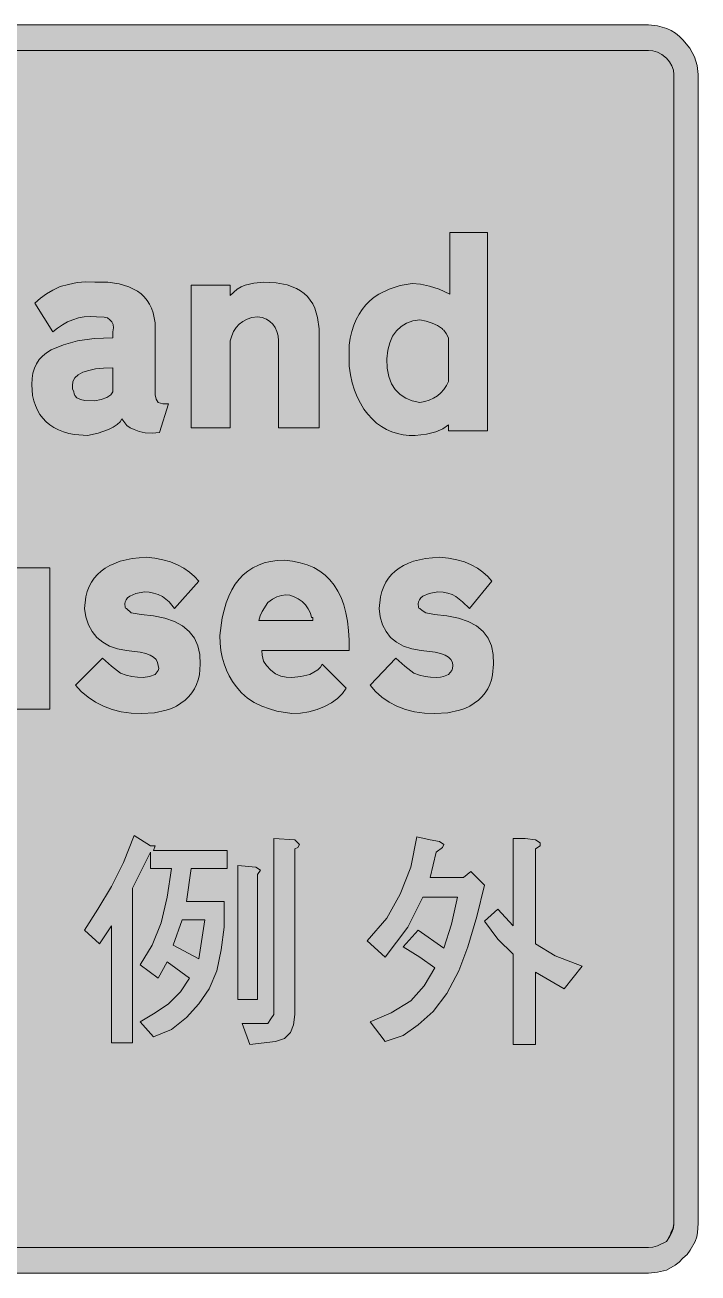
# Model space of a CAD drawing. Header units: metres. Extents: x 16 to 552, y 12 to 261.
# Drawn here: x 418.2 to 552.5, y 12.4 to 261.4 of the extents above; entities that cross this region are included whole.
import ezdxf

# ---------------------------------------------------------------- set-up
doc = ezdxf.new("R2010")
doc.units = ezdxf.units.M
doc.layers.add('FILL_BLACK_000000', color=7, linetype='Continuous', true_color=0x000000)
doc.layers.add('FILL_WHITE_FFFFFF', color=7, linetype='Continuous', true_color=0xffffff)

msp = doc.modelspace()

# ---------------------------------------------------------------- hatches: boundary and pattern name
at = {"layer": 'FILL_BLACK_000000', "true_color": 0x000000}
h = msp.add_hatch(color=7, dxfattribs=at)
h.dxf.hatch_style = 1
h.paths.add_polyline_path([(544.39, 261.19), (546.22, 260.65), (547.11, 260.23), (547.95, 259.71), (548.74, 259.09), (549.45, 258.36), (550.8, 256.73), (551.74, 255.02), (552.28, 253.26), (552.45, 251.46), (552.45, 22.26), (552.37, 20.46), (552.2, 19.56), (551.85, 18.66), (550.87, 16.9), (550.25, 16.09), (549.45, 15.36), (548.72, 14.56), (547.91, 13.93), (546.15, 12.96), (544.35, 12.55), (542.55, 12.36), (26.25, 12.36), (24.41, 12.53), (22.57, 13.07), (21.69, 13.49), (20.85, 14.01), (20.06, 14.63), (19.35, 15.36), (18.62, 16.07), (18, 16.86), (17.48, 17.7), (17.06, 18.58), (16.52, 20.42), (16.35, 22.26), (16.35, 251.46), (16.52, 253.26), (17.06, 255.02), (18, 256.73), (19.35, 258.36), (20.06, 259.09), (20.85, 259.71), (21.69, 260.23), (22.57, 260.65), (24.41, 261.19), (26.25, 261.36), (542.55, 261.36), (544.39, 261.19)])
h.paths.add_polyline_path([(24.45, 255.96), (23.55, 255.5), (22.65, 254.76), (22.04, 254.03), (21.56, 253.22), (21.26, 252.36), (21.15, 251.46), (21.15, 22.26), (21.34, 21.36), (21.75, 20.46), (21.85, 20.01), (22.09, 19.56), (22.65, 18.66), (23.55, 18.09), (24.45, 17.72), (25.35, 17.52), (26.25, 17.46), (542.55, 17.46), (543.45, 17.5), (544.35, 17.76), (546.15, 18.66), (546.76, 19.56), (547.24, 20.46), (547.54, 21.36), (547.65, 22.26), (547.65, 251.46), (547.54, 252.36), (547.24, 253.22), (546.76, 254.03), (546.15, 254.76), (545.25, 255.5), (544.35, 255.96), (543.45, 256.19), (542.55, 256.26), (26.25, 256.26), (25.35, 256.19), (24.45, 255.96)], flags=16)
h = msp.add_hatch(color=7, dxfattribs=at)
h.dxf.hatch_style = 1
h.paths.add_polyline_path([(510.45, 219.96), (510.45, 180.36), (502.65, 180.36), (502.65, 181.56), (501.58, 180.77), (500.14, 180.17), (498.3, 179.75), (496.05, 179.46), (494.83, 179.46), (493.64, 179.59), (492.48, 179.83), (491.37, 180.18), (490.31, 180.65), (489.29, 181.24), (488.33, 181.94), (487.42, 182.76), (486.59, 183.69), (485.81, 184.73), (485.11, 185.88), (484.49, 187.14), (483.95, 188.51), (483.49, 189.98), (483.12, 191.57), (482.85, 193.26), (482.85, 194.16), (482.85, 196.86), (482.85, 197.46), (483.07, 198.88), (483.38, 200.2), (483.78, 201.44), (484.27, 202.59), (484.84, 203.65), (485.49, 204.62), (486.22, 205.51), (487.01, 206.31), (487.87, 207.03), (488.8, 207.66), (490.82, 208.68), (493.05, 209.38), (495.45, 209.76), (497.09, 209.64), (498.86, 209.27), (500.81, 208.62), (502.95, 207.66), (502.95, 219.96), (510.45, 219.96)])
h.paths.add_polyline_path([(502.65, 198.96), (502.2, 199.82), (501.75, 200.46), (501.49, 200.61), (501.45, 200.76), (500.49, 201.38), (499.42, 201.88), (498.24, 202.28), (496.95, 202.56), (495.56, 202.34), (494.32, 201.89), (493.23, 201.23), (492.3, 200.35), (491.54, 199.26), (490.96, 197.96), (490.56, 196.46), (490.35, 194.76), (490.46, 192.86), (490.79, 191.21), (491.33, 189.79), (492.07, 188.61), (493.02, 187.65), (494.15, 186.91), (495.46, 186.38), (496.95, 186.06), (497.93, 186.23), (498.85, 186.51), (499.7, 186.89), (500.47, 187.37), (501.16, 187.96), (501.76, 188.63), (502.26, 189.4), (502.65, 190.26), (502.65, 197.16), (502.65, 198.96)], flags=16)
h = msp.add_hatch(color=7, dxfattribs=at)
h.dxf.hatch_style = 1
h.paths.add_polyline_path([(435.87, 200.96), (435.79, 201.58), (435.54, 202.1), (435.15, 202.56), (434.64, 202.91), (434.02, 203.08), (432.45, 203.16), (431.23, 203.2), (430.04, 203.11), (428.88, 202.9), (427.76, 202.56), (426.69, 202.11), (425.66, 201.56), (424.68, 200.9), (423.75, 200.16), (420.15, 205.86), (421.28, 206.88), (422.47, 207.73), (423.78, 208.48), (425.25, 209.16), (426.88, 209.6), (428.59, 209.95), (430.35, 210.13), (432.15, 210.06), (434.71, 210.03), (436.98, 209.72), (438.95, 209.13), (440.63, 208.26), (441.35, 207.72), (441.99, 207.11), (442.55, 206.42), (443.03, 205.67), (443.44, 204.85), (443.76, 203.96), (444.15, 201.96), (444.15, 187.56), (444.34, 186.7), (444.75, 186.06), (445.69, 185.8), (446.85, 185.76), (445.05, 180.06), (443.54, 179.94), (442.16, 180.02), (440.96, 180.27), (439.95, 180.66), (439.15, 180.99), (438.52, 181.48), (437.55, 182.76), (437.19, 182.2), (436.6, 181.65), (435.82, 181.14), (434.89, 180.66), (432.78, 179.89), (430.65, 179.46), (428.11, 179.64), (426.95, 179.86), (425.88, 180.17), (424.89, 180.56), (423.97, 181.03), (423.15, 181.57), (422.4, 182.2), (421.74, 182.89), (421.16, 183.66), (420.67, 184.5), (420.27, 185.41), (419.96, 186.38), (419.73, 187.41), (419.55, 189.66), (419.61, 190.84), (419.78, 191.92), (420.07, 192.9), (420.49, 193.78), (421.03, 194.59), (421.7, 195.31), (422.51, 195.97), (423.45, 196.56), (425.88, 197.57), (428.7, 198.32), (431.97, 198.8), (435.75, 198.96), (435.75, 200.16), (435.87, 200.96)])
h.paths.add_polyline_path([(427.95, 188.16), (428, 187.76), (428.14, 187.45), (428.55, 186.96), (429.28, 186.61), (430.12, 186.43), (432.15, 186.36), (433.43, 186.64), (434.51, 187.03), (435.31, 187.54), (435.75, 188.16), (435.75, 192.96), (433.88, 192.9), (432.3, 192.73), (430.94, 192.45), (429.75, 192.06), (428.79, 191.55), (428.14, 190.93), (427.77, 190.2), (427.65, 189.36), (427.69, 188.76), (427.95, 188.16)], flags=16)
h = msp.add_hatch(color=7, dxfattribs=at)
h.dxf.hatch_style = 1
h.paths.add_polyline_path([(468.75, 180.96), (468.75, 197.46), (468.75, 197.76), (468.75, 198.06), (468.75, 198.36), (468.68, 199.33), (468.47, 200.21), (468.13, 200.99), (467.66, 201.66), (467.07, 202.22), (466.35, 202.66), (465.51, 202.98), (464.55, 203.16), (463.48, 202.98), (462.52, 202.66), (461.68, 202.22), (460.95, 201.66), (460.33, 200.99), (459.82, 200.21), (459.43, 199.33), (459.15, 198.36), (459.15, 198.06), (459.15, 180.96), (451.35, 180.96), (451.35, 209.46), (459.15, 209.46), (459.15, 207.36), (460.54, 208.63), (461.3, 209.13), (462.15, 209.46), (463.84, 209.87), (465.75, 210.06), (468.28, 209.92), (470.48, 209.49), (472.35, 208.78), (473.16, 208.31), (473.89, 207.77), (474.54, 207.16), (475.1, 206.47), (475.59, 205.71), (476, 204.87), (476.58, 202.97), (476.85, 200.76), (476.85, 200.46), (476.85, 200.16), (476.85, 180.96), (468.75, 180.96)])
h = msp.add_hatch(color=7, dxfattribs=at)
h.dxf.hatch_style = 1
h.paths.add_polyline_path([(452.98, 131.72), (452.75, 130.74), (452.44, 129.81), (452.02, 128.94), (451.5, 128.12), (450.88, 127.36), (450.15, 126.66), (449.32, 126.03), (448.41, 125.48), (447.42, 125.01), (446.36, 124.63), (444.03, 124.13), (441.45, 123.96), (439.37, 124.06), (437.4, 124.34), (435.56, 124.81), (433.84, 125.46), (432.24, 126.27), (430.78, 127.25), (429.44, 128.38), (428.25, 129.66), (433.65, 135.06), (435.45, 133.45), (437.25, 132.06), (438.37, 131.67), (439.5, 131.38), (440.62, 131.22), (441.75, 131.16), (443.06, 131.35), (444.15, 131.76), (444.79, 132.55), (444.87, 132.98), (444.75, 133.56), (444.65, 134.19), (444.36, 134.75), (443.86, 135.22), (443.17, 135.62), (442.29, 135.95), (441.21, 136.22), (438.45, 136.56), (436.65, 136.9), (435.07, 137.45), (433.71, 138.22), (432.56, 139.18), (431.63, 140.35), (430.9, 141.71), (430.37, 143.25), (430.05, 144.96), (430.34, 147.28), (430.63, 148.33), (431, 149.3), (431.46, 150.19), (432.02, 151.01), (432.66, 151.75), (433.39, 152.42), (434.2, 153.02), (435.11, 153.54), (437.18, 154.37), (439.59, 154.91), (442.35, 155.16), (444.09, 154.98), (445.72, 154.66), (447.23, 154.22), (448.61, 153.66), (449.87, 152.99), (451, 152.21), (451.99, 151.33), (452.85, 150.36), (448.05, 144.96), (446.96, 146.27), (445.65, 147.36), (444.75, 147.75), (443.85, 148.03), (442.95, 148.2), (442.05, 148.26), (440.3, 147.93), (439.09, 147.4), (438.67, 147.07), (438.38, 146.7), (438.21, 146.3), (438.15, 145.86), (438.19, 145.18), (438.28, 145.02), (438.45, 144.96), (439.35, 144.06), (441.37, 143.76), (443.85, 143.46), (446.07, 143.01), (448, 142.34), (449.64, 141.45), (450.97, 140.35), (452, 139.03), (452.71, 137.51), (453.09, 135.79), (453.15, 133.86), (452.98, 131.72)])
h = msp.add_hatch(color=7, dxfattribs=at)
h.dxf.hatch_style = 1
h.paths.add_polyline_path([(465.49, 135.62), (465.75, 134.46), (466.39, 133.56), (467.25, 132.66), (468.2, 131.92), (469.24, 131.46), (470.33, 131.23), (471.45, 131.16), (473.25, 131.35), (475.05, 131.76), (476.59, 132.7), (477.12, 133.24), (477.45, 133.86), (482.25, 129.06), (481.54, 127.98), (480.56, 127), (479.36, 126.13), (477.97, 125.38), (476.45, 124.78), (474.82, 124.33), (473.14, 124.06), (471.45, 123.96), (468.45, 124.48), (466.98, 124.89), (465.45, 125.46), (463.94, 126.2), (462.56, 127.07), (461.36, 128.12), (460.35, 129.36), (459.61, 130.4), (458.95, 131.5), (458.38, 132.67), (457.91, 133.9), (457.54, 135.2), (457.27, 136.57), (457.11, 138.03), (457.05, 139.56), (457.54, 143.05), (457.91, 144.62), (458.35, 146.08), (458.87, 147.43), (459.47, 148.66), (460.15, 149.77), (460.91, 150.77), (461.75, 151.66), (462.68, 152.42), (463.68, 153.08), (464.77, 153.61), (465.94, 154.02), (467.19, 154.32), (468.53, 154.5), (469.95, 154.56), (471.58, 154.38), (473.1, 154.08), (474.51, 153.65), (475.8, 153.1), (476.99, 152.42), (478.07, 151.61), (479.03, 150.67), (479.89, 149.61), (480.63, 148.42), (481.27, 147.11), (481.8, 145.67), (482.23, 144.1), (482.54, 142.4), (482.75, 140.58), (482.85, 138.63), (482.85, 136.56), (465.45, 136.56), (465.49, 135.62)])
h.paths.add_polyline_path([(475.65, 143.16), (475.35, 143.16), (475.13, 144.04), (474.72, 144.88), (474.16, 145.64), (473.47, 146.31), (472.71, 146.87), (471.89, 147.29), (471.06, 147.57), (470.25, 147.66), (469.35, 147.55), (468.45, 147.25), (467.55, 146.77), (466.65, 146.16), (465.52, 144.36), (465.13, 143.46), (464.85, 142.56), (475.65, 142.56), (475.65, 143.16)], flags=16)
h = msp.add_hatch(color=7, dxfattribs=at)
h.dxf.hatch_style = 1
h.paths.add_polyline_path([(511.48, 131.72), (511.25, 130.74), (510.94, 129.81), (510.52, 128.94), (510, 128.12), (509.38, 127.36), (508.65, 126.66), (507.82, 126.03), (506.91, 125.48), (505.92, 125.01), (504.86, 124.63), (502.53, 124.13), (499.95, 123.96), (497.87, 124.06), (495.91, 124.34), (494.08, 124.81), (492.37, 125.46), (490.82, 126.27), (489.4, 127.25), (488.15, 128.38), (487.05, 129.66), (492.15, 135.06), (493.95, 133.45), (495.75, 132.06), (496.87, 131.67), (498, 131.38), (499.12, 131.22), (500.25, 131.16), (501.05, 131.21), (501.67, 131.35), (502.65, 131.76), (503.33, 132.55), (503.49, 132.98), (503.55, 133.56), (503.45, 134.19), (503.16, 134.75), (502.66, 135.22), (501.98, 135.62), (501.09, 135.95), (500.01, 136.22), (497.25, 136.56), (495.35, 136.9), (493.7, 137.45), (492.3, 138.22), (491.14, 139.18), (490.22, 140.35), (489.53, 141.71), (489.08, 143.25), (488.85, 144.96), (489.13, 147.28), (489.4, 148.33), (489.75, 149.3), (490.2, 150.19), (490.72, 151.01), (491.34, 151.75), (492.04, 152.42), (492.83, 153.02), (493.7, 153.54), (494.67, 153.99), (495.73, 154.37), (498.11, 154.91), (500.85, 155.16), (502.68, 154.98), (504.35, 154.66), (505.86, 154.22), (507.22, 153.66), (508.45, 152.99), (509.54, 152.21), (510.51, 151.33), (511.35, 150.36), (506.85, 144.96), (505.5, 146.27), (504.15, 147.36), (503.42, 147.75), (502.57, 148.03), (501.62, 148.2), (500.55, 148.26), (498.8, 147.93), (497.59, 147.4), (497.17, 147.07), (496.88, 146.7), (496.71, 146.3), (496.65, 145.86), (496.69, 145.18), (496.78, 145.02), (496.95, 144.96), (497.44, 144.51), (498.15, 144.06), (499.91, 143.76), (502.35, 143.46), (504.66, 143.01), (506.63, 142.34), (508.27, 141.45), (509.59, 140.35), (510.58, 139.03), (511.25, 137.51), (511.61, 135.79), (511.65, 133.86), (511.48, 131.72)])
h = msp.add_hatch(color=7, dxfattribs=at)
h.dxf.hatch_style = 1
h.paths.add_polyline_path([(423.15, 153.06), (423.15, 124.86), (414.75, 124.86), (414.75, 126.36), (414.63, 125.91), (414.26, 125.46), (413.61, 125.01), (412.65, 124.56), (410.4, 124.15), (408.15, 123.96), (406.13, 124.13), (404.14, 124.63), (402.2, 125.48), (400.35, 126.66), (399.62, 127.36), (399, 128.11), (398.48, 128.89), (398.06, 129.7), (397.52, 131.34), (397.35, 132.96), (397.35, 153.06), (405.15, 153.06), (405.15, 135.96), (405.19, 135.32), (405.45, 134.46), (405.94, 133.6), (406.25, 133.24), (406.65, 132.96), (407.55, 132.35), (408.41, 131.87), (409.22, 131.57), (409.95, 131.46), (410.9, 131.57), (411.9, 131.91), (412.9, 132.47), (413.85, 133.26), (414.46, 134.03), (414.94, 134.95), (415.24, 135.92), (415.35, 136.86), (415.35, 153.06), (423.15, 153.06)])
h = msp.add_hatch(color=7, dxfattribs=at)
h.dxf.hatch_style = 1
h.paths.add_polyline_path([(435.45, 89.46), (437.85, 94.26), (439.95, 99.66), (443.25, 97.56), (444.15, 97.56), (443.85, 96.66), (458.55, 96.66), (458.55, 93.06), (451.35, 93.06), (450.45, 86.46), (457.95, 86.46), (457.95, 81.36), (457.35, 76.86), (456.45, 72.66), (454.95, 69.06), (452.85, 66.06), (450.45, 63.36), (447.45, 60.96), (443.85, 59.46), (441.15, 62.46), (444.15, 64.26), (446.85, 66.06), (449.25, 68.46), (451.05, 71.16), (446.55, 74.46), (444.75, 71.16), (441.15, 73.86), (443.55, 77.76), (445.35, 82.26), (446.55, 87.36), (447.45, 93.06), (443.25, 93.06), (443.25, 96.36), (439.65, 89.16), (439.65, 58.26), (435.45, 58.26), (435.45, 81.66), (433.05, 78.06), (430.05, 80.76), (432.75, 84.96), (435.45, 89.46)])
h.paths.add_polyline_path([(452.85, 75.06), (454.05, 82.86), (449.55, 82.86), (447.75, 77.76), (452.85, 75.06)], flags=16)
h = msp.add_hatch(color=7, dxfattribs=at)
h.dxf.hatch_style = 1
h.paths.add_polyline_path([(472.05, 98.76), (472.65, 98.16), (472.95, 97.86), (472.65, 97.26), (472.05, 96.96), (472.05, 63.96), (471.75, 61.86), (471.15, 60.36), (469.95, 59.16), (468.15, 58.56), (463.05, 57.96), (461.55, 62.16), (465.45, 62.16), (466.65, 62.16), (467.25, 63.06), (467.85, 63.96), (467.85, 65.76), (467.85, 99.06), (472.05, 98.76)])
h = msp.add_hatch(color=7, dxfattribs=at)
h.dxf.hatch_style = 1
h.paths.add_polyline_path([(500.85, 98.46), (501.75, 97.86), (501.45, 97.26), (500.25, 96.36), (499.05, 91.26), (505.65, 91.26), (507.15, 92.46), (509.85, 89.76), (508.35, 83.46), (506.55, 77.46), (504.75, 72.66), (502.35, 68.16), (499.65, 64.56), (496.65, 61.86), (493.65, 59.76), (490.05, 58.56), (487.05, 62.46), (491.25, 64.26), (495.15, 66.66), (497.85, 69.66), (499.95, 73.26), (496.95, 75.36), (493.65, 77.46), (496.65, 80.76), (501.75, 77.16), (503.25, 81.96), (504.45, 87.36), (497.55, 87.36), (494.55, 81.36), (490.05, 75.36), (486.45, 78.66), (490.35, 83.16), (493.05, 87.96), (495.15, 93.36), (496.35, 99.36), (499.05, 98.76), (500.85, 98.46)])
h = msp.add_hatch(color=7, dxfattribs=at)
h.dxf.hatch_style = 1
h.paths.add_polyline_path([(520.05, 98.76), (520.95, 98.16), (520.95, 97.56), (520.05, 96.96), (520.05, 78.06), (523.95, 75.66), (529.35, 73.56), (525.75, 69.06), (520.05, 72.36), (520.05, 57.96), (515.55, 57.96), (515.55, 75.96), (512.55, 78.96), (509.85, 82.56), (512.55, 84.96), (515.55, 81.66), (515.55, 99.06), (517.95, 99.06), (520.05, 98.76)])
h = msp.add_hatch(color=7, dxfattribs=at)
h.dxf.hatch_style = 1
h.paths.add_polyline_path([(464.25, 93.36), (465.15, 92.76), (464.55, 91.86), (464.55, 66.96), (460.65, 66.96), (460.65, 93.66), (464.25, 93.36)])
at = {"layer": 'FILL_WHITE_FFFFFF', "true_color": 0xffffff}
h = msp.add_hatch(color=7, dxfattribs=at)
h.dxf.hatch_style = 1
h.paths.add_polyline_path([(542.55, 256.26), (543.45, 256.19), (544.35, 255.96), (545.25, 255.5), (546.15, 254.76), (546.76, 254.03), (547.24, 253.22), (547.54, 252.36), (547.65, 251.46), (547.65, 22.26), (547.46, 21.36), (547.05, 20.46), (546.95, 20.01), (546.71, 19.56), (546.15, 18.66), (544.35, 17.76), (543.45, 17.5), (542.55, 17.46), (26.25, 17.46), (25.35, 17.52), (24.45, 17.72), (23.55, 18.09), (22.65, 18.66), (22.04, 19.56), (21.56, 20.46), (21.26, 21.36), (21.15, 22.26), (21.15, 251.46), (21.26, 252.36), (21.56, 253.22), (22.04, 254.03), (22.65, 254.76), (23.55, 255.5), (24.45, 255.96), (25.35, 256.19), (26.25, 256.26), (542.55, 256.26)])

# ---------------------------------------------------------------- linework, layer by layer
at = {"layer": 'FILL_BLACK_000000', "lineweight": 0, "true_color": 0x000000}
for points in [[(26.25, 261.36), (542.55, 261.36), (544.39, 261.19), (546.22, 260.65), (547.11, 260.23), (547.95, 259.71), (548.74, 259.09), (549.45, 258.36), (550.8, 256.73), (551.74, 255.02), (552.28, 253.26), (552.45, 251.46), (552.45, 22.26), (552.37, 20.46), (552.2, 19.56), (551.85, 18.66), (550.87, 16.9), (550.25, 16.09), (549.45, 15.36), (548.72, 14.56), (547.91, 13.93), (546.15, 12.96), (544.35, 12.55), (542.55, 12.36), (26.25, 12.36)], [(26.25, 17.46), (542.55, 17.46), (543.45, 17.5), (544.35, 17.76), (546.15, 18.66), (546.76, 19.56), (547.24, 20.46), (547.54, 21.36), (547.65, 22.26), (547.65, 251.46), (547.54, 252.36), (547.24, 253.22), (546.76, 254.03), (546.15, 254.76), (545.25, 255.5), (544.35, 255.96), (543.45, 256.19), (542.55, 256.26), (26.25, 256.26)], [(415.35, 153.06), (423.15, 153.06), (423.15, 124.86), (414.75, 124.86)]]:
    msp.add_lwpolyline(points, dxfattribs=at)
for points in [[(510.45, 219.96), (510.45, 180.36), (502.65, 180.36), (502.65, 181.56), (501.58, 180.77), (500.14, 180.17), (498.3, 179.75), (496.05, 179.46), (494.83, 179.46), (493.64, 179.59), (492.48, 179.83), (491.37, 180.18), (490.31, 180.65), (489.29, 181.24), (488.33, 181.94), (487.42, 182.76), (486.59, 183.69), (485.81, 184.73), (485.11, 185.88), (484.49, 187.14), (483.95, 188.51), (483.49, 189.98), (483.12, 191.57), (482.85, 193.26), (482.85, 194.16), (482.85, 196.86), (482.85, 197.46), (483.07, 198.88), (483.38, 200.2), (483.78, 201.44), (484.27, 202.59), (484.84, 203.65), (485.49, 204.62), (486.22, 205.51), (487.01, 206.31), (487.87, 207.03), (488.8, 207.66), (490.82, 208.68), (493.05, 209.38), (495.45, 209.76), (497.09, 209.64), (498.86, 209.27), (500.81, 208.62), (502.95, 207.66), (502.95, 219.96)], [(435.87, 200.96), (435.79, 201.58), (435.54, 202.1), (435.15, 202.56), (434.64, 202.91), (434.02, 203.08), (432.45, 203.16), (431.23, 203.2), (430.04, 203.11), (428.88, 202.9), (427.76, 202.56), (426.69, 202.11), (425.66, 201.56), (424.68, 200.9), (423.75, 200.16), (420.15, 205.86), (421.28, 206.88), (422.47, 207.73), (423.78, 208.48), (425.25, 209.16), (426.88, 209.6), (428.59, 209.95), (430.35, 210.13), (432.15, 210.06), (434.71, 210.03), (436.98, 209.72), (438.95, 209.13), (440.63, 208.26), (441.35, 207.72), (441.99, 207.11), (442.55, 206.42), (443.03, 205.67), (443.44, 204.85), (443.76, 203.96), (444.15, 201.96), (444.15, 187.56), (444.34, 186.7), (444.75, 186.06), (445.69, 185.8), (446.85, 185.76), (445.05, 180.06), (443.54, 179.94), (442.16, 180.02), (440.96, 180.27), (439.95, 180.66), (439.15, 180.99), (438.52, 181.48), (437.55, 182.76), (437.19, 182.2), (436.6, 181.65), (435.82, 181.14), (434.89, 180.66), (432.78, 179.89), (430.65, 179.46), (428.11, 179.64), (426.95, 179.86), (425.88, 180.17), (424.89, 180.56), (423.97, 181.03), (423.15, 181.57), (422.4, 182.2), (421.74, 182.89), (421.16, 183.66), (420.67, 184.5), (420.27, 185.41), (419.96, 186.38), (419.73, 187.41), (419.55, 189.66), (419.61, 190.84), (419.78, 191.92), (420.07, 192.9), (420.49, 193.78), (421.03, 194.59), (421.7, 195.31), (422.51, 195.97), (423.45, 196.56), (425.88, 197.57), (428.7, 198.32), (431.97, 198.8), (435.75, 198.96), (435.75, 200.16)], [(468.75, 180.96), (468.75, 197.46), (468.75, 197.76), (468.75, 198.06), (468.75, 198.36), (468.68, 199.33), (468.47, 200.21), (468.13, 200.99), (467.66, 201.66), (467.07, 202.22), (466.35, 202.66), (465.51, 202.98), (464.55, 203.16), (463.48, 202.98), (462.52, 202.66), (461.68, 202.22), (460.95, 201.66), (460.33, 200.99), (459.82, 200.21), (459.43, 199.33), (459.15, 198.36), (459.15, 198.06), (459.15, 180.96), (451.35, 180.96), (451.35, 209.46), (459.15, 209.46), (459.15, 207.36), (460.54, 208.63), (461.3, 209.13), (462.15, 209.46), (463.84, 209.87), (465.75, 210.06), (468.28, 209.92), (470.48, 209.49), (472.35, 208.78), (473.16, 208.31), (473.89, 207.77), (474.54, 207.16), (475.1, 206.47), (475.59, 205.71), (476, 204.87), (476.58, 202.97), (476.85, 200.76), (476.85, 200.46), (476.85, 200.16), (476.85, 180.96)], [(502.65, 198.96), (502.2, 199.82), (501.75, 200.46), (501.49, 200.61), (501.45, 200.76), (500.49, 201.38), (499.42, 201.88), (498.24, 202.28), (496.95, 202.56), (495.56, 202.34), (494.32, 201.89), (493.23, 201.23), (492.3, 200.35), (491.54, 199.26), (490.96, 197.96), (490.56, 196.46), (490.35, 194.76), (490.46, 192.86), (490.79, 191.21), (491.33, 189.79), (492.07, 188.61), (493.02, 187.65), (494.15, 186.91), (495.46, 186.38), (496.95, 186.06), (497.93, 186.23), (498.85, 186.51), (499.7, 186.89), (500.47, 187.37), (501.16, 187.96), (501.76, 188.63), (502.26, 189.4), (502.65, 190.26), (502.65, 197.16)], [(427.95, 188.16), (428, 187.76), (428.14, 187.45), (428.55, 186.96), (429.28, 186.61), (430.12, 186.43), (432.15, 186.36), (433.43, 186.64), (434.51, 187.03), (435.31, 187.54), (435.75, 188.16), (435.75, 192.96), (433.88, 192.9), (432.3, 192.73), (430.94, 192.45), (429.75, 192.06), (428.79, 191.55), (428.14, 190.93), (427.77, 190.2), (427.65, 189.36), (427.69, 188.76)], [(452.98, 131.72), (452.75, 130.74), (452.44, 129.81), (452.02, 128.94), (451.5, 128.12), (450.88, 127.36), (450.15, 126.66), (449.32, 126.03), (448.41, 125.48), (447.42, 125.01), (446.36, 124.63), (444.03, 124.13), (441.45, 123.96), (439.37, 124.06), (437.4, 124.34), (435.56, 124.81), (433.84, 125.46), (432.24, 126.27), (430.78, 127.25), (429.44, 128.38), (428.25, 129.66), (433.65, 135.06), (435.45, 133.45), (437.25, 132.06), (438.37, 131.67), (439.5, 131.38), (440.62, 131.22), (441.75, 131.16), (443.06, 131.35), (444.15, 131.76), (444.79, 132.55), (444.87, 132.98), (444.75, 133.56), (444.65, 134.19), (444.36, 134.75), (443.86, 135.22), (443.17, 135.62), (442.29, 135.95), (441.21, 136.22), (438.45, 136.56), (436.65, 136.9), (435.07, 137.45), (433.71, 138.22), (432.56, 139.18), (431.63, 140.35), (430.9, 141.71), (430.37, 143.25), (430.05, 144.96), (430.34, 147.28), (430.63, 148.33), (431, 149.3), (431.46, 150.19), (432.02, 151.01), (432.66, 151.75), (433.39, 152.42), (434.2, 153.02), (435.11, 153.54), (437.18, 154.37), (439.59, 154.91), (442.35, 155.16), (444.09, 154.98), (445.72, 154.66), (447.23, 154.22), (448.61, 153.66), (449.87, 152.99), (451, 152.21), (451.99, 151.33), (452.85, 150.36), (448.05, 144.96), (446.96, 146.27), (445.65, 147.36), (444.75, 147.75), (443.85, 148.03), (442.95, 148.2), (442.05, 148.26), (440.3, 147.93), (439.09, 147.4), (438.67, 147.07), (438.38, 146.7), (438.21, 146.3), (438.15, 145.86), (438.19, 145.18), (438.28, 145.02), (438.45, 144.96), (439.35, 144.06), (441.37, 143.76), (443.85, 143.46), (446.07, 143.01), (448, 142.34), (449.64, 141.45), (450.97, 140.35), (452, 139.03), (452.71, 137.51), (453.09, 135.79), (453.15, 133.86)], [(465.49, 135.62), (465.75, 134.46), (466.39, 133.56), (467.25, 132.66), (468.2, 131.92), (469.24, 131.46), (470.33, 131.23), (471.45, 131.16), (473.25, 131.35), (475.05, 131.76), (476.59, 132.7), (477.12, 133.24), (477.45, 133.86), (482.25, 129.06), (481.54, 127.98), (480.56, 127), (479.36, 126.13), (477.97, 125.38), (476.45, 124.78), (474.82, 124.33), (473.14, 124.06), (471.45, 123.96), (468.45, 124.48), (466.98, 124.89), (465.45, 125.46), (463.94, 126.2), (462.56, 127.07), (461.36, 128.12), (460.35, 129.36), (459.61, 130.4), (458.95, 131.5), (458.38, 132.67), (457.91, 133.9), (457.54, 135.2), (457.27, 136.57), (457.11, 138.03), (457.05, 139.56), (457.54, 143.05), (457.91, 144.62), (458.35, 146.08), (458.87, 147.43), (459.47, 148.66), (460.15, 149.77), (460.91, 150.77), (461.75, 151.66), (462.68, 152.42), (463.68, 153.08), (464.77, 153.61), (465.94, 154.02), (467.19, 154.32), (468.53, 154.5), (469.95, 154.56), (471.58, 154.38), (473.1, 154.08), (474.51, 153.65), (475.8, 153.1), (476.99, 152.42), (478.07, 151.61), (479.03, 150.67), (479.89, 149.61), (480.63, 148.42), (481.27, 147.11), (481.8, 145.67), (482.23, 144.1), (482.54, 142.4), (482.75, 140.58), (482.85, 138.63), (482.85, 136.56), (465.45, 136.56)], [(511.48, 131.72), (511.25, 130.74), (510.94, 129.81), (510.52, 128.94), (510, 128.12), (509.38, 127.36), (508.65, 126.66), (507.82, 126.03), (506.91, 125.48), (505.92, 125.01), (504.86, 124.63), (502.53, 124.13), (499.95, 123.96), (497.87, 124.06), (495.91, 124.34), (494.08, 124.81), (492.37, 125.46), (490.82, 126.27), (489.4, 127.25), (488.15, 128.38), (487.05, 129.66), (492.15, 135.06), (493.95, 133.45), (495.75, 132.06), (496.87, 131.67), (498, 131.38), (499.12, 131.22), (500.25, 131.16), (501.05, 131.21), (501.67, 131.35), (502.65, 131.76), (503.33, 132.55), (503.49, 132.98), (503.55, 133.56), (503.45, 134.19), (503.16, 134.75), (502.66, 135.22), (501.98, 135.62), (501.09, 135.95), (500.01, 136.22), (497.25, 136.56), (495.35, 136.9), (493.7, 137.45), (492.3, 138.22), (491.14, 139.18), (490.22, 140.35), (489.53, 141.71), (489.08, 143.25), (488.85, 144.96), (489.13, 147.28), (489.4, 148.33), (489.75, 149.3), (490.2, 150.19), (490.72, 151.01), (491.34, 151.75), (492.04, 152.42), (492.83, 153.02), (493.7, 153.54), (494.67, 153.99), (495.73, 154.37), (498.11, 154.91), (500.85, 155.16), (502.68, 154.98), (504.35, 154.66), (505.86, 154.22), (507.22, 153.66), (508.45, 152.99), (509.54, 152.21), (510.51, 151.33), (511.35, 150.36), (506.85, 144.96), (505.5, 146.27), (504.15, 147.36), (503.42, 147.75), (502.57, 148.03), (501.62, 148.2), (500.55, 148.26), (498.8, 147.93), (497.59, 147.4), (497.17, 147.07), (496.88, 146.7), (496.71, 146.3), (496.65, 145.86), (496.69, 145.18), (496.78, 145.02), (496.95, 144.96), (497.44, 144.51), (498.15, 144.06), (499.91, 143.76), (502.35, 143.46), (504.66, 143.01), (506.63, 142.34), (508.27, 141.45), (509.59, 140.35), (510.58, 139.03), (511.25, 137.51), (511.61, 135.79), (511.65, 133.86)], [(475.65, 143.16), (475.35, 143.16), (475.13, 144.04), (474.72, 144.88), (474.16, 145.64), (473.47, 146.31), (472.71, 146.87), (471.89, 147.29), (471.06, 147.57), (470.25, 147.66), (469.35, 147.55), (468.45, 147.25), (467.55, 146.77), (466.65, 146.16), (465.52, 144.36), (465.13, 143.46), (464.85, 142.56), (475.65, 142.56)], [(435.45, 89.46), (437.85, 94.26), (439.95, 99.66), (443.25, 97.56), (444.15, 97.56), (443.85, 96.66), (458.55, 96.66), (458.55, 93.06), (451.35, 93.06), (450.45, 86.46), (457.95, 86.46), (457.95, 81.36), (457.35, 76.86), (456.45, 72.66), (454.95, 69.06), (452.85, 66.06), (450.45, 63.36), (447.45, 60.96), (443.85, 59.46), (441.15, 62.46), (444.15, 64.26), (446.85, 66.06), (449.25, 68.46), (451.05, 71.16), (446.55, 74.46), (444.75, 71.16), (441.15, 73.86), (443.55, 77.76), (445.35, 82.26), (446.55, 87.36), (447.45, 93.06), (443.25, 93.06), (443.25, 96.36), (439.65, 89.16), (439.65, 58.26), (435.45, 58.26), (435.45, 81.66), (433.05, 78.06), (430.05, 80.76), (432.75, 84.96)], [(472.05, 98.76), (472.65, 98.16), (472.95, 97.86), (472.65, 97.26), (472.05, 96.96), (472.05, 63.96), (471.75, 61.86), (471.15, 60.36), (469.95, 59.16), (468.15, 58.56), (463.05, 57.96), (461.55, 62.16), (465.45, 62.16), (466.65, 62.16), (467.25, 63.06), (467.85, 63.96), (467.85, 65.76), (467.85, 99.06)], [(500.85, 98.46), (501.75, 97.86), (501.45, 97.26), (500.25, 96.36), (499.05, 91.26), (505.65, 91.26), (507.15, 92.46), (509.85, 89.76), (508.35, 83.46), (506.55, 77.46), (504.75, 72.66), (502.35, 68.16), (499.65, 64.56), (496.65, 61.86), (493.65, 59.76), (490.05, 58.56), (487.05, 62.46), (491.25, 64.26), (495.15, 66.66), (497.85, 69.66), (499.95, 73.26), (496.95, 75.36), (493.65, 77.46), (496.65, 80.76), (501.75, 77.16), (503.25, 81.96), (504.45, 87.36), (497.55, 87.36), (494.55, 81.36), (490.05, 75.36), (486.45, 78.66), (490.35, 83.16), (493.05, 87.96), (495.15, 93.36), (496.35, 99.36), (499.05, 98.76)], [(520.05, 98.76), (520.95, 98.16), (520.95, 97.56), (520.05, 96.96), (520.05, 78.06), (523.95, 75.66), (529.35, 73.56), (525.75, 69.06), (520.05, 72.36), (520.05, 57.96), (515.55, 57.96), (515.55, 75.96), (512.55, 78.96), (509.85, 82.56), (512.55, 84.96), (515.55, 81.66), (515.55, 99.06), (517.95, 99.06)], [(464.25, 93.36), (465.15, 92.76), (464.55, 91.86), (464.55, 66.96), (460.65, 66.96), (460.65, 93.66)], [(452.85, 75.06), (454.05, 82.86), (449.55, 82.86), (447.75, 77.76)]]:
    msp.add_lwpolyline(points, close=True, dxfattribs=at)
at = {"layer": 'FILL_WHITE_FFFFFF', "lineweight": 0, "true_color": 0xffffff}
msp.add_lwpolyline([(26.25, 256.26), (542.55, 256.26), (543.45, 256.19), (544.35, 255.96), (545.25, 255.5), (546.15, 254.76), (546.76, 254.03), (547.24, 253.22), (547.54, 252.36), (547.65, 251.46), (547.65, 22.26), (547.46, 21.36), (547.05, 20.46), (546.95, 20.01), (546.71, 19.56), (546.15, 18.66), (544.35, 17.76), (543.45, 17.5), (542.55, 17.46), (26.25, 17.46)], dxfattribs=at)

doc.saveas('drawing.dxf')
